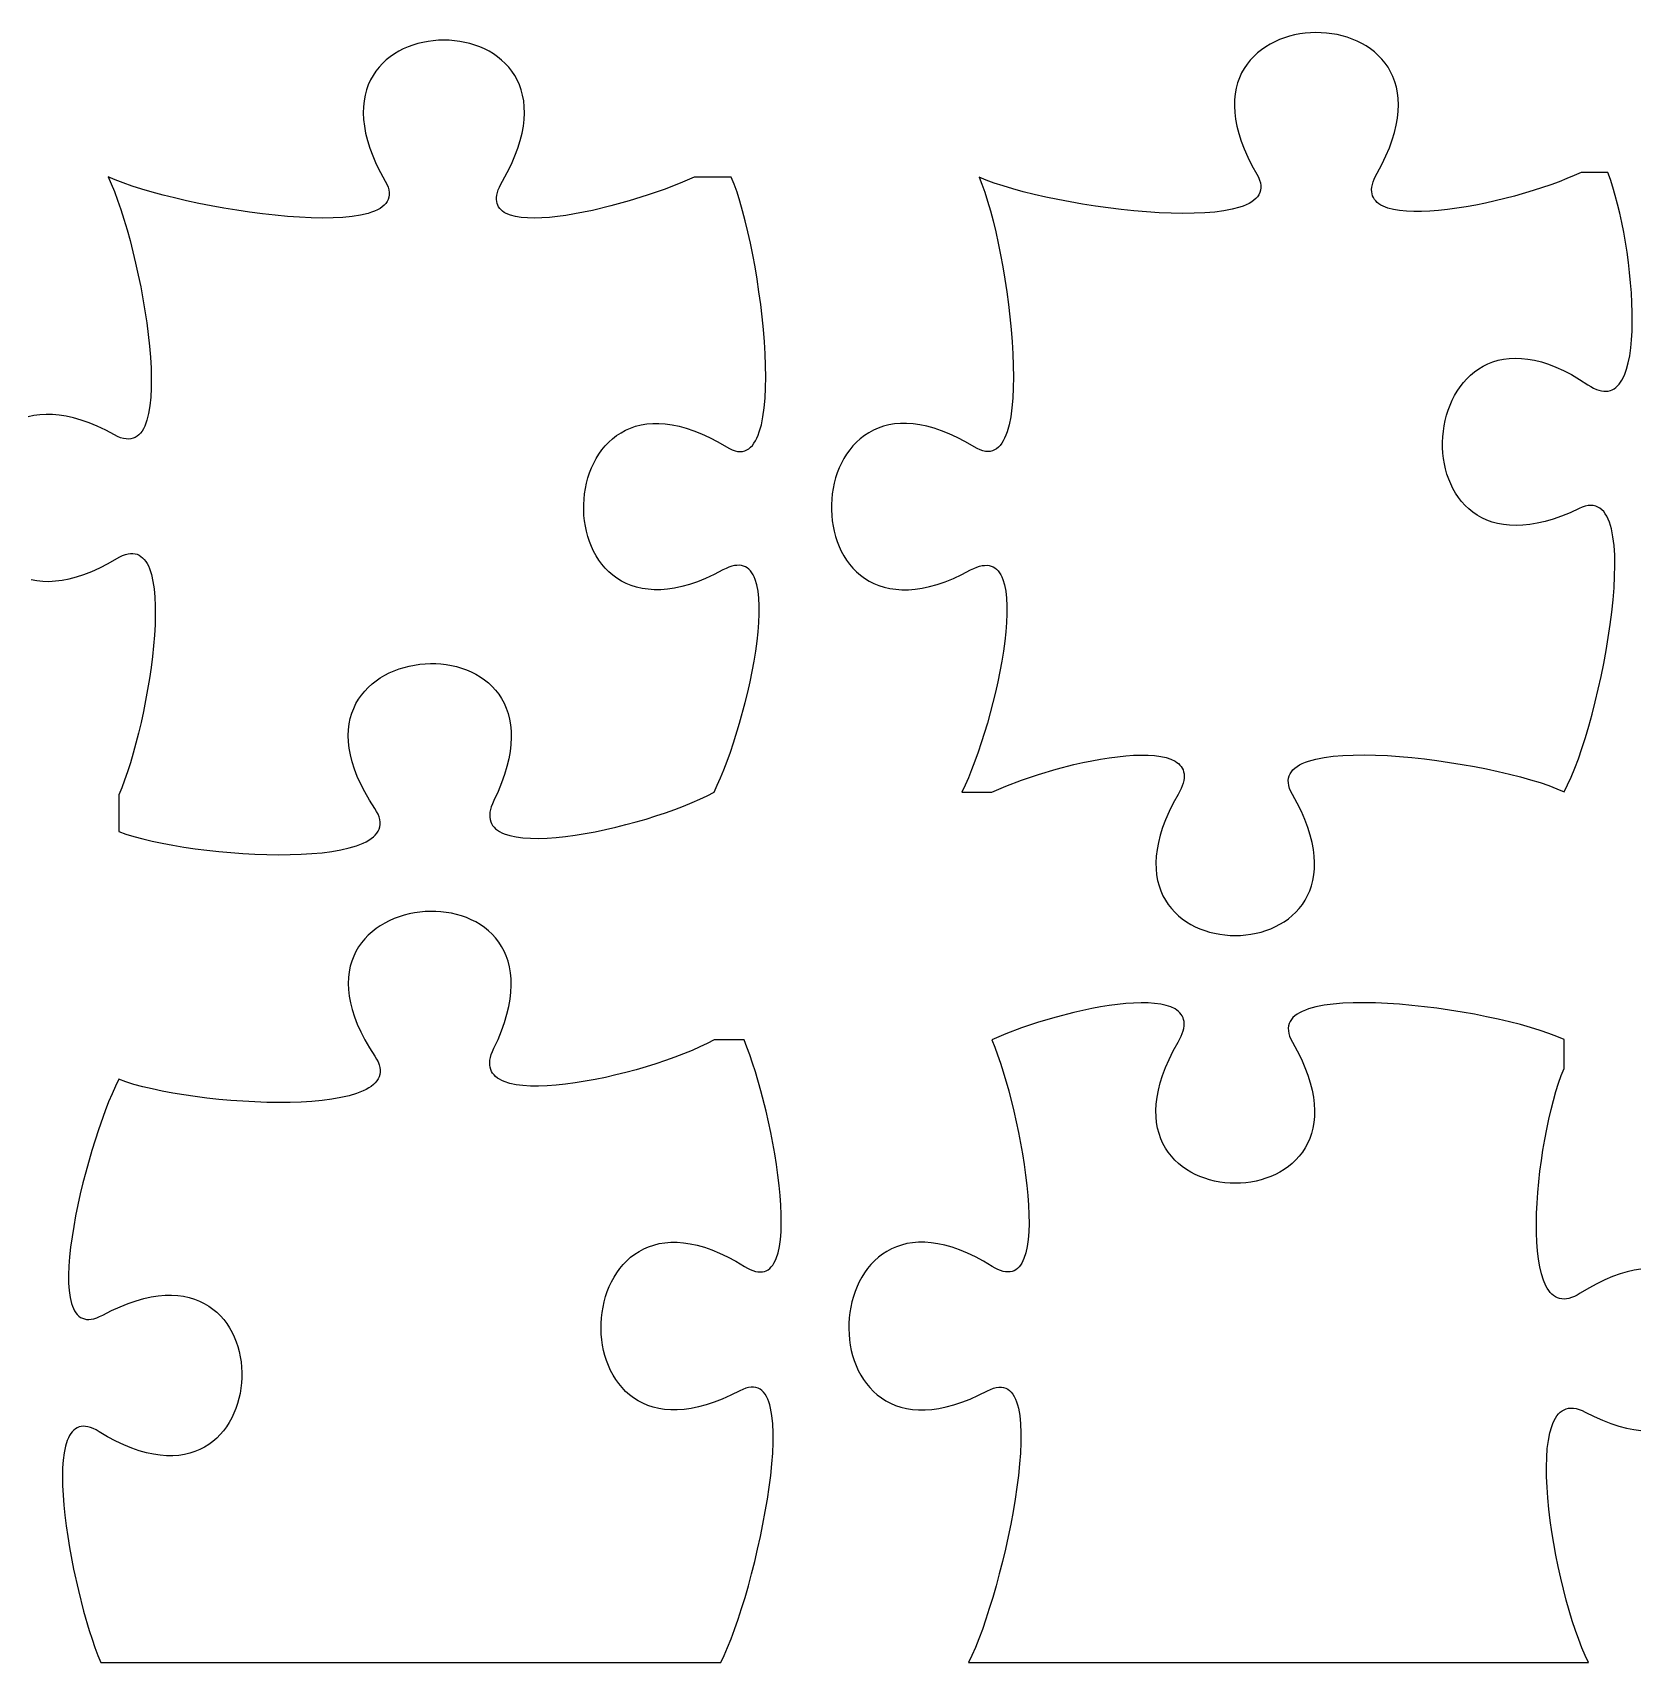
# Model space of a CAD drawing. Header units: millimetres. Extents: x 0.2 to 6.8, y 0.3 to 9.7.
# Drawn here: x 2.89 to 5.483, y 0.301 to 2.929 of the extents above; entities that cross this region are included whole.
import ezdxf

# ---------------------------------------------------------------- set-up
doc = ezdxf.new("R2010")
doc.units = ezdxf.units.MM

msp = doc.modelspace()

# ---------------------------------------------------------------- linework, layer by layer
at = {"flags": 128}
for points in [[(3.028931, 1.641187), (3.040565, 1.637018), (3.053535, 1.633007), (3.067716, 1.629174), (3.082982, 1.625535), (3.099207, 1.622111), (3.116267, 1.618919), (3.134036, 1.615979), (3.152389, 1.613309), (3.1712, 1.610927), (3.190343, 1.608851), (3.209694, 1.607102), (3.229127, 1.605696), (3.248516, 1.604654), (3.267737, 1.603992), (3.286663, 1.60373), (3.30517, 1.603887), (3.323132, 1.604481), (3.340423, 1.60553), (3.356919, 1.607053), (3.372493, 1.609069), (3.387021, 1.611596), (3.400377, 1.614654), (3.412436, 1.618259), (3.423071, 1.622432), (3.427816, 1.624736), (3.432159, 1.62719), (3.436083, 1.629794), (3.439573, 1.632552), (3.442613, 1.635465), (3.445188, 1.638537), (3.447281, 1.641768), (3.448878, 1.645163), (3.449963, 1.648722), (3.450519, 1.652449), (3.450532, 1.656345), (3.449985, 1.660413), (3.448863, 1.664655), (3.44715, 1.669074), (3.44483, 1.673672), (3.441889, 1.678451), (3.433301, 1.691901), (3.425758, 1.704974), (3.419227, 1.71767), (3.413676, 1.729985), (3.409071, 1.741918), (3.405381, 1.753466), (3.402572, 1.764627), (3.400611, 1.775399), (3.399467, 1.785781), (3.399105, 1.795769), (3.399493, 1.805361), (3.400599, 1.814556), (3.40239, 1.823352), (3.404832, 1.831745), (3.407894, 1.839734), (3.411541, 1.847317), (3.415743, 1.854492), (3.420465, 1.861256), (3.425676, 1.867607), (3.431341, 1.873544), (3.437429, 1.879063), (3.443907, 1.884163), (3.450742, 1.888842), (3.457901, 1.893097), (3.465351, 1.896926), (3.47306, 1.900328), (3.480995, 1.903299), (3.489123, 1.905839), (3.497412, 1.907943), (3.505828, 1.909612), (3.514339, 1.910841), (3.522911, 1.91163), (3.531514, 1.911976), (3.540112, 1.911876), (3.548675, 1.911329), (3.557168, 1.910333), (3.565559, 1.908885), (3.573816, 1.906983), (3.581906, 1.904625), (3.589795, 1.901808), (3.597452, 1.898532), (3.604842, 1.894793), (3.611935, 1.890589), (3.618696, 1.885918), (3.625093, 1.880778), (3.631094, 1.875167), (3.636665, 1.869083), (3.641774, 1.862524), (3.646387, 1.855486), (3.650473, 1.847969), (3.653998, 1.83997), (3.65693, 1.831486), (3.659236, 1.822516), (3.660883, 1.813058), (3.661838, 1.803109), (3.662069, 1.792667), (3.661542, 1.781731), (3.660226, 1.770297), (3.658087, 1.758364), (3.655092, 1.745929), (3.651209, 1.73299), (3.646405, 1.719546), (3.640647, 1.705594), (3.633903, 1.691132), (3.631572, 1.686005), (3.629751, 1.681133), (3.628426, 1.676514), (3.627584, 1.672142), (3.627215, 1.668013), (3.627304, 1.664124), (3.627839, 1.66047), (3.628809, 1.657046), (3.630199, 1.653849), (3.631999, 1.650875), (3.634194, 1.648119), (3.636774, 1.645577), (3.639724, 1.643244), (3.643033, 1.641118), (3.646689, 1.639193), (3.650678, 1.637465), (3.659607, 1.634585), (3.66972, 1.632445), (3.680917, 1.63101), (3.693098, 1.630247), (3.706163, 1.630123), (3.720011, 1.630604), (3.734542, 1.631657), (3.749656, 1.633248), (3.765253, 1.635344), (3.781233, 1.637912), (3.797495, 1.640917), (3.81394, 1.644327), (3.830466, 1.648108), (3.846974, 1.652226), (3.863364, 1.656648), (3.879536, 1.661341), (3.895388, 1.666271), (3.910822, 1.671404), (3.925736, 1.676707), (3.940031, 1.682147), (3.953607, 1.68769), (3.966362, 1.693303), (3.978198, 1.698952), (3.989014, 1.704604), (3.994293, 1.715634), (3.999609, 1.727698), (4.004928, 1.740696), (4.010214, 1.754524), (4.015433, 1.769079), (4.020549, 1.78426), (4.030336, 1.816088), (4.039294, 1.849189), (4.043375, 1.86596), (4.047145, 1.882742), (4.050568, 1.899432), (4.05361, 1.915928), (4.056236, 1.932127), (4.05841, 1.947927), (4.060098, 1.963226), (4.061265, 1.97792), (4.061875, 1.991908), (4.061896, 2.005087), (4.06129, 2.017355), (4.060024, 2.028609), (4.058062, 2.038747), (4.055369, 2.047667), (4.053738, 2.051637), (4.051912, 2.055265), (4.049885, 2.058536), (4.047654, 2.061439), (4.045214, 2.063961), (4.042561, 2.066088), (4.03969, 2.067808), (4.036598, 2.069108), (4.033279, 2.069975), (4.02973, 2.070397), (4.025945, 2.07036), (4.021922, 2.069852), (4.017655, 2.068861), (4.013139, 2.067372), (4.008372, 2.065374), (4.003347, 2.062854), (3.98915, 2.055571), (3.975426, 2.049302), (3.962174, 2.044014), (3.949392, 2.039673), (3.93708, 2.036246), (3.925238, 2.033701), (3.913863, 2.032004), (3.902955, 2.031123), (3.892514, 2.031023), (3.882538, 2.031672), (3.873026, 2.033038), (3.863978, 2.035085), (3.855392, 2.037783), (3.847267, 2.041097), (3.839603, 2.044994), (3.832399, 2.049442), (3.825654, 2.054407), (3.819366, 2.059856), (3.813535, 2.065756), (3.80816, 2.072074), (3.803241, 2.078776), (3.798775, 2.08583), (3.794762, 2.093203), (3.791202, 2.100862), (3.788093, 2.108772), (3.785434, 2.116902), (3.783225, 2.125218), (3.781464, 2.133687), (3.780151, 2.142276), (3.779284, 2.150952), (3.778863, 2.159682), (3.778887, 2.168432), (3.779355, 2.17717), (3.780265, 2.185862), (3.781618, 2.194476), (3.783412, 2.202977), (3.785645, 2.211334), (3.788318, 2.219513), (3.791429, 2.22748), (3.794978, 2.235204), (3.798963, 2.24265), (3.803383, 2.249786), (3.808238, 2.256578), (3.813526, 2.262993), (3.819248, 2.268999), (3.8254, 2.274562), (3.831984, 2.279649), (3.838998, 2.284227), (3.84644, 2.288263), (3.854311, 2.291723), (3.862608, 2.294576), (3.871332, 2.296786), (3.880481, 2.298322), (3.890054, 2.299151), (3.90005, 2.299238), (3.910469, 2.298552), (3.92131, 2.297059), (3.932571, 2.294725), (3.944252, 2.291519), (3.956351, 2.287406), (3.968868, 2.282354), (3.981802, 2.276329), (3.995152, 2.269298), (4.008917, 2.261229), (4.013794, 2.258486), (4.018447, 2.256388), (4.022879, 2.254918), (4.027095, 2.254061), (4.031097, 2.253798), (4.03489, 2.254115), (4.038476, 2.254993), (4.041859, 2.256417), (4.045043, 2.258371), (4.048032, 2.260837), (4.050828, 2.263799), (4.053436, 2.26724), (4.055858, 2.271144), (4.058099, 2.275495), (4.060162, 2.280276), (4.062051, 2.28547), (4.065319, 2.297031), (4.067931, 2.310047), (4.069916, 2.324386), (4.071303, 2.339914), (4.072119, 2.3565), (4.072393, 2.374011), (4.072153, 2.392315), (4.071427, 2.411279), (4.070244, 2.430772), (4.068632, 2.45066), (4.06662, 2.470811), (4.064235, 2.491093), (4.061506, 2.511374), (4.058461, 2.531521), (4.055129, 2.551401), (4.051538, 2.570883), (4.047716, 2.589834), (4.043691, 2.608122), (4.039492, 2.625614), (4.035147, 2.642179), (4.030685, 2.657682), (4.026133, 2.671993), (4.02152, 2.684979), (4.016875, 2.696507), (3.957194, 2.696507), (3.934358, 2.686545), (3.9088, 2.676627), (3.881202, 2.667015), (3.852249, 2.657974), (3.822623, 2.649767), (3.793008, 2.642656), (3.778419, 2.639594), (3.764088, 2.636905), (3.750102, 2.634622), (3.736545, 2.632778), (3.723504, 2.631405), (3.711063, 2.630537), (3.699309, 2.630207), (3.688325, 2.630446), (3.678199, 2.63129), (3.669015, 2.632769), (3.660859, 2.634918), (3.653816, 2.637769), (3.650738, 2.639467), (3.647971, 2.641354), (3.645525, 2.643433), (3.64341, 2.645708), (3.641638, 2.648183), (3.640219, 2.650862), (3.639163, 2.65375), (3.638482, 2.65685), (3.638186, 2.660167), (3.638286, 2.663705), (3.638792, 2.667468), (3.639715, 2.67146), (3.641066, 2.675684), (3.642855, 2.680146), (3.645093, 2.68485), (3.647792, 2.689798), (3.655483, 2.703782), (3.662161, 2.717321), (3.667858, 2.730418), (3.672607, 2.74307), (3.67644, 2.755279), (3.679391, 2.767044), (3.681491, 2.778366), (3.682774, 2.789244), (3.683273, 2.799678), (3.683019, 2.809669), (3.682046, 2.819216), (3.680387, 2.828319), (3.678073, 2.836978), (3.675139, 2.845194), (3.671615, 2.852966), (3.667536, 2.860294), (3.662934, 2.867178), (3.657841, 2.873619), (3.65229, 2.879616), (3.646314, 2.885168), (3.639946, 2.890277), (3.633218, 2.894943), (3.626163, 2.899164), (3.618813, 2.902941), (3.611202, 2.906275), (3.603362, 2.909164), (3.595325, 2.91161), (3.587125, 2.913612), (3.578794, 2.915169), (3.570365, 2.916283), (3.56187, 2.916953), (3.553342, 2.917179), (3.544814, 2.91696), (3.536318, 2.916298), (3.527888, 2.915192), (3.519556, 2.913641), (3.511354, 2.911647), (3.503315, 2.909208), (3.495472, 2.906326), (3.487858, 2.902999), (3.480505, 2.899228), (3.473447, 2.895013), (3.466715, 2.890353), (3.460342, 2.88525), (3.454361, 2.879702), (3.448805, 2.873711), (3.443707, 2.867274), (3.439098, 2.860394), (3.435013, 2.85307), (3.431483, 2.845301), (3.428541, 2.837088), (3.42622, 2.82843), (3.424552, 2.819329), (3.423571, 2.809783), (3.423309, 2.799792), (3.423798, 2.789358), (3.425072, 2.778479), (3.427163, 2.767155), (3.430103, 2.755387), (3.433926, 2.743175), (3.438664, 2.730518), (3.444349, 2.717417), (3.451015, 2.703872), (3.458694, 2.689882), (3.461289, 2.684931), (3.463229, 2.680225), (3.464531, 2.675762), (3.465212, 2.671536), (3.465289, 2.667544), (3.464779, 2.663781), (3.463699, 2.660244), (3.462066, 2.656928), (3.459897, 2.653828), (3.457209, 2.650942), (3.454019, 2.648265), (3.450343, 2.645792), (3.4462, 2.643519), (3.441605, 2.641444), (3.436576, 2.63956), (3.43113, 2.637865), (3.419054, 2.635022), (3.405512, 2.632882), (3.390641, 2.631413), (3.374577, 2.630581), (3.357454, 2.630353), (3.339409, 2.630696), (3.320577, 2.631577), (3.301095, 2.632963), (3.281099, 2.634822), (3.260723, 2.63712), (3.240104, 2.639823), (3.219377, 2.6429), (3.198678, 2.646317), (3.178144, 2.650041), (3.157909, 2.654039), (3.13811, 2.658278), (3.118883, 2.662726), (3.100363, 2.667348), (3.082685, 2.672112), (3.065986, 2.676986), (3.050402, 2.681935), (3.036068, 2.686928), (3.02312, 2.69193), (3.011694, 2.69691), (3.016856, 2.685658), (3.022043, 2.673052), (3.027223, 2.659218), (3.032362, 2.644278), (3.037425, 2.628357), (3.04238, 2.611578), (3.047192, 2.594066), (3.051828, 2.575945), (3.056253, 2.557338), (3.060434, 2.53837), (3.064337, 2.519165), (3.067928, 2.499847), (3.071174, 2.480539), (3.074041, 2.461366), (3.076494, 2.442452), (3.0785, 2.42392), (3.080025, 2.405895), (3.081036, 2.388501), (3.081499, 2.371862), (3.081379, 2.356101), (3.080643, 2.341344), (3.079258, 2.327713), (3.077188, 2.315333), (3.074401, 2.304328), (3.072728, 2.299379), (3.070863, 2.294821), (3.068802, 2.290669), (3.06654, 2.286937), (3.064074, 2.283643), (3.061398, 2.280801), (3.05851, 2.278426), (3.055404, 2.276535), (3.052076, 2.275142), (3.048523, 2.274264), (3.044739, 2.273915), (3.040721, 2.274111), (3.036465, 2.274869), (3.031966, 2.276202), (3.02722, 2.278127), (3.022222, 2.28066), (3.008105, 2.288095), (2.994449, 2.29451), (2.981255, 2.299938), (2.968521, 2.304413), (2.956247, 2.307967), (2.944433, 2.310633), (2.933078, 2.312445), (2.92218, 2.313436), (2.911741, 2.313639), (2.901759, 2.313087), (2.892233, 2.311813), (2.883163, 2.309851)], [(4.437052, 1.704604), (4.448055, 1.709556), (4.459773, 1.714472), (4.485028, 1.724076), (4.512162, 1.733184), (4.540519, 1.741564), (4.569442, 1.748984), (4.58391, 1.752261), (4.598274, 1.755211), (4.612452, 1.757805), (4.626361, 1.760014), (4.639919, 1.761808), (4.653045, 1.76316), (4.665656, 1.764038), (4.677671, 1.764416), (4.689007, 1.764263), (4.699582, 1.76355), (4.709314, 1.76225), (4.718122, 1.760331), (4.725922, 1.757766), (4.732634, 1.754526), (4.735556, 1.752643), (4.738175, 1.750581), (4.740481, 1.748335), (4.742463, 1.745902), (4.744112, 1.743279), (4.745417, 1.740461), (4.746367, 1.737445), (4.746953, 1.734228), (4.747164, 1.730805), (4.74699, 1.727174), (4.746421, 1.723331), (4.745447, 1.719271), (4.744056, 1.714991), (4.74224, 1.710489), (4.737288, 1.700798), (4.72961, 1.686806), (4.722939, 1.673258), (4.717242, 1.660156), (4.712486, 1.647497), (4.708639, 1.635284), (4.705669, 1.623515), (4.703544, 1.612191), (4.702229, 1.601312), (4.701695, 1.590877), (4.701906, 1.580887), (4.702832, 1.571341), (4.70444, 1.56224), (4.706697, 1.553584), (4.709571, 1.545372), (4.713029, 1.537604), (4.717039, 1.530281), (4.721568, 1.523402), (4.726585, 1.516968), (4.732055, 1.510978), (4.737948, 1.505433), (4.74423, 1.500331), (4.750868, 1.495674), (4.757832, 1.491461), (4.765087, 1.487693), (4.772602, 1.484369), (4.780344, 1.481489), (4.78828, 1.479053), (4.796378, 1.477061), (4.804606, 1.475513), (4.812932, 1.47441), (4.821321, 1.47375), (4.829743, 1.473535), (4.838165, 1.473763), (4.846553, 1.474436), (4.854877, 1.475552), (4.863102, 1.477112), (4.871198, 1.479117), (4.87913, 1.481565), (4.886867, 1.484457), (4.894377, 1.487793), (4.901626, 1.491573), (4.908583, 1.495796), (4.915215, 1.500463), (4.921489, 1.505574), (4.927373, 1.511129), (4.932834, 1.517127), (4.93784, 1.523569), (4.942359, 1.530455), (4.946357, 1.537784), (4.949803, 1.545557), (4.952664, 1.553773), (4.954908, 1.562433), (4.956501, 1.571536), (4.957413, 1.581083), (4.957609, 1.591074), (4.957058, 1.601507), (4.955727, 1.612384), (4.953583, 1.623705), (4.950595, 1.635469), (4.946729, 1.647676), (4.941954, 1.660326), (4.936236, 1.67342), (4.929544, 1.686957), (4.921844, 1.700937), (4.919237, 1.705894), (4.917272, 1.71062), (4.915934, 1.71512), (4.915204, 1.719398), (4.915067, 1.723457), (4.915506, 1.7273), (4.916505, 1.730932), (4.918046, 1.734356), (4.920114, 1.737575), (4.922692, 1.740594), (4.925763, 1.743415), (4.929311, 1.746042), (4.933319, 1.748479), (4.93777, 1.75073), (4.942648, 1.752798), (4.947937, 1.754687), (4.95968, 1.757942), (4.972866, 1.760523), (4.987362, 1.762459), (5.003036, 1.763779), (5.019755, 1.764512), (5.037388, 1.764688), (5.0558, 1.764334), (5.074861, 1.763479), (5.094437, 1.762153), (5.114396, 1.760384), (5.134606, 1.758202), (5.154933, 1.755635), (5.175245, 1.752711), (5.195411, 1.749461), (5.215296, 1.745912), (5.23477, 1.742094), (5.253698, 1.738035), (5.27195, 1.733764), (5.289391, 1.729311), (5.305891, 1.724704), (5.321316, 1.719971), (5.335533, 1.715143), (5.348411, 1.710247), (5.359816, 1.705312), (5.365545, 1.716392), (5.371326, 1.729049), (5.377121, 1.743147), (5.382895, 1.758549), (5.388609, 1.775116), (5.394226, 1.792713), (5.399708, 1.811201), (5.405019, 1.830444), (5.410122, 1.850304), (5.414978, 1.870645), (5.419551, 1.891328), (5.423803, 1.912217), (5.427697, 1.933174), (5.431196, 1.954063), (5.434263, 1.974746), (5.436859, 1.995085), (5.438949, 2.014944), (5.440494, 2.034185), (5.441457, 2.052672), (5.441802, 2.070266), (5.44149, 2.086831), (5.440485, 2.10223), (5.438748, 2.116325), (5.436244, 2.128978), (5.434692, 2.134722), (5.432934, 2.140054), (5.430965, 2.144957), (5.428781, 2.149414), (5.426377, 2.153408), (5.423749, 2.156922), (5.420891, 2.159938), (5.417799, 2.16244), (5.414468, 2.164409), (5.410894, 2.16583), (5.407072, 2.166685), (5.402998, 2.166957), (5.398666, 2.166628), (5.394072, 2.165682), (5.389212, 2.164101), (5.38408, 2.161868), (5.369587, 2.155197), (5.355609, 2.149521), (5.342144, 2.144808), (5.32919, 2.141023), (5.316745, 2.138134), (5.304806, 2.136108), (5.293371, 2.134912), (5.282437, 2.134513), (5.272003, 2.134876), (5.262065, 2.135971), (5.252622, 2.137762), (5.243671, 2.140218), (5.235209, 2.143304), (5.227235, 2.146988), (5.219746, 2.151237), (5.21274, 2.156018), (5.206215, 2.161297), (5.200167, 2.167042), (5.194595, 2.173219), (5.189497, 2.179795), (5.184869, 2.186737), (5.18071, 2.194012), (5.177018, 2.201587), (5.173789, 2.209428), (5.171022, 2.217504), (5.168715, 2.225779), (5.166864, 2.234222), (5.165468, 2.242799), (5.164525, 2.251478), (5.164031, 2.260224), (5.163985, 2.269005), (5.164384, 2.277788), (5.165226, 2.28654), (5.166508, 2.295227), (5.168229, 2.303816), (5.170386, 2.312275), (5.172976, 2.32057), (5.175997, 2.328668), (5.179447, 2.336536), (5.183324, 2.344141), (5.187625, 2.35145), (5.192348, 2.358429), (5.19749, 2.365046), (5.203049, 2.371267), (5.209023, 2.377059), (5.215409, 2.382389), (5.222206, 2.387225), (5.22941, 2.391532), (5.23702, 2.395278), (5.245032, 2.39843), (5.253446, 2.400954), (5.262258, 2.402818), (5.271465, 2.403988), (5.281067, 2.404431), (5.29106, 2.404115), (5.301442, 2.403005), (5.31221, 2.401069), (5.323363, 2.398274), (5.334898, 2.394586), (5.346812, 2.389973), (5.359104, 2.384402), (5.37177, 2.377838), (5.384809, 2.37025), (5.398219, 2.361604), (5.402979, 2.358589), (5.407551, 2.356097), (5.411937, 2.354116), (5.41614, 2.352633), (5.420163, 2.351636), (5.424008, 2.351112), (5.427678, 2.351049), (5.431175, 2.351434), (5.434502, 2.352255), (5.437661, 2.353499), (5.440655, 2.355154), (5.443487, 2.357208), (5.446159, 2.359648), (5.448673, 2.362461), (5.451033, 2.365636), (5.453241, 2.369159), (5.45721, 2.377201), (5.4606, 2.386488), (5.463434, 2.39692), (5.46573, 2.408398), (5.46751, 2.420822), (5.468794, 2.434091), (5.469603, 2.448108), (5.469957, 2.462771), (5.469876, 2.477981), (5.469382, 2.493638), (5.468494, 2.509643), (5.467233, 2.525896), (5.46562, 2.542297), (5.463676, 2.558747), (5.46142, 2.575145), (5.458873, 2.591393), (5.456056, 2.60739), (5.45299, 2.623037), (5.449694, 2.638234), (5.44619, 2.652881), (5.442497, 2.666879), (5.438637, 2.680128), (5.43463, 2.692528), (5.430497, 2.703979), (5.387441, 2.703979), (5.376391, 2.698943), (5.364467, 2.693922), (5.351761, 2.688948), (5.338366, 2.684052), (5.309876, 2.674612), (5.279737, 2.665849), (5.248688, 2.658008), (5.233053, 2.65451), (5.217467, 2.651334), (5.202023, 2.648512), (5.186814, 2.646073), (5.171931, 2.644049), (5.157467, 2.64247), (5.143515, 2.641367), (5.130166, 2.640771), (5.117513, 2.640712), (5.105649, 2.64122), (5.094665, 2.642328), (5.084655, 2.644064), (5.07571, 2.64646), (5.067923, 2.649547), (5.064493, 2.651359), (5.061387, 2.653356), (5.058617, 2.65554), (5.056193, 2.657916), (5.054129, 2.660487), (5.052434, 2.663258), (5.051122, 2.666233), (5.050203, 2.669414), (5.049689, 2.672807), (5.049592, 2.676414), (5.049922, 2.68024), (5.050692, 2.684289), (5.051913, 2.688564), (5.053597, 2.693069), (5.055755, 2.697808), (5.058399, 2.702785), (5.065973, 2.716829), (5.072529, 2.730422), (5.078102, 2.743564), (5.082722, 2.756254), (5.086425, 2.768493), (5.089242, 2.780281), (5.091206, 2.791618), (5.092351, 2.802505), (5.092709, 2.812943), (5.092314, 2.82293), (5.091197, 2.832468), (5.089393, 2.841556), (5.086934, 2.850195), (5.083852, 2.858386), (5.080182, 2.866128), (5.075955, 2.873421), (5.071205, 2.880267), (5.065964, 2.886665), (5.060266, 2.892615), (5.054143, 2.898118), (5.047629, 2.903174), (5.040756, 2.907783), (5.033557, 2.911946), (5.026066, 2.915662), (5.018314, 2.918932), (5.010335, 2.921757), (5.002163, 2.924136), (4.993829, 2.92607), (4.985367, 2.927559), (4.976809, 2.928603), (4.968189, 2.929202), (4.95954, 2.929357), (4.950894, 2.929069), (4.942284, 2.928336), (4.933744, 2.92716), (4.925306, 2.925541), (4.917003, 2.923479), (4.908868, 2.920974), (4.900934, 2.918027), (4.893234, 2.914638), (4.8858, 2.910806), (4.878667, 2.906533), (4.871866, 2.901818), (4.86543, 2.896662), (4.859393, 2.891066), (4.853788, 2.885028), (4.848647, 2.87855), (4.844003, 2.871632), (4.839889, 2.864274), (4.836339, 2.856477), (4.833384, 2.848239), (4.831058, 2.839563), (4.829394, 2.830448), (4.828425, 2.820894), (4.828184, 2.810902), (4.828703, 2.800471), (4.830016, 2.789603), (4.832156, 2.778297), (4.835154, 2.766554), (4.839045, 2.754373), (4.843862, 2.741756), (4.849636, 2.728702), (4.856402, 2.715211), (4.864191, 2.701285), (4.866825, 2.696349), (4.868801, 2.691642), (4.870137, 2.687161), (4.870848, 2.682901), (4.870953, 2.67886), (4.870468, 2.675033), (4.86941, 2.671417), (4.867797, 2.668008), (4.865645, 2.664803), (4.862971, 2.661798), (4.859793, 2.65899), (4.856127, 2.656374), (4.851991, 2.653948), (4.847402, 2.651707), (4.842376, 2.649649), (4.836931, 2.647769), (4.82485, 2.644529), (4.811297, 2.641959), (4.796407, 2.640031), (4.780317, 2.638716), (4.763163, 2.637984), (4.745081, 2.637806), (4.726208, 2.638155), (4.706681, 2.639), (4.686634, 2.640313), (4.666205, 2.642065), (4.645531, 2.644227), (4.624746, 2.646771), (4.603988, 2.649667), (4.583393, 2.652886), (4.563098, 2.6564), (4.543238, 2.660179), (4.52395, 2.664195), (4.50537, 2.668419), (4.487635, 2.672822), (4.470881, 2.677374), (4.455244, 2.682048), (4.44086, 2.686814), (4.427867, 2.691643), (4.416399, 2.696507), (4.421045, 2.684979), (4.425658, 2.671993), (4.430209, 2.657682), (4.434672, 2.642179), (4.439016, 2.625614), (4.443215, 2.608122), (4.44724, 2.589834), (4.451062, 2.570883), (4.454653, 2.551401), (4.457986, 2.531521), (4.46103, 2.511374), (4.463759, 2.491093), (4.466144, 2.470811), (4.468157, 2.45066), (4.469769, 2.430772), (4.470951, 2.411279), (4.471677, 2.392315), (4.471917, 2.374011), (4.471643, 2.3565), (4.470827, 2.339914), (4.469441, 2.324386), (4.467455, 2.310047), (4.464843, 2.297031), (4.461575, 2.28547), (4.459687, 2.280276), (4.457624, 2.275495), (4.455383, 2.271144), (4.45296, 2.26724), (4.450352, 2.263799), (4.447556, 2.260837), (4.444568, 2.258371), (4.441384, 2.256417), (4.438, 2.254993), (4.434414, 2.254115), (4.430622, 2.253798), (4.426619, 2.254061), (4.422404, 2.254918), (4.417971, 2.256388), (4.413318, 2.258486), (4.408441, 2.261229), (4.394676, 2.269298), (4.381326, 2.276329), (4.368392, 2.282354), (4.355875, 2.287406), (4.343776, 2.291519), (4.332095, 2.294725), (4.320834, 2.297059), (4.309994, 2.298552), (4.299575, 2.299238), (4.289578, 2.299151), (4.280005, 2.298322), (4.270856, 2.296786), (4.262132, 2.294576), (4.253835, 2.291723), (4.245964, 2.288263), (4.238522, 2.284227), (4.231508, 2.279649), (4.224925, 2.274562), (4.218772, 2.268999), (4.213051, 2.262993), (4.207762, 2.256578), (4.202908, 2.249786), (4.198487, 2.24265), (4.194502, 2.235204), (4.190954, 2.22748), (4.187843, 2.219513), (4.18517, 2.211334), (4.182936, 2.202977), (4.181142, 2.194476), (4.17979, 2.185862), (4.178879, 2.17717), (4.178412, 2.168432), (4.178388, 2.159682), (4.178809, 2.150952), (4.179675, 2.142276), (4.180988, 2.133687), (4.182749, 2.125218), (4.184959, 2.116902), (4.187617, 2.108772), (4.190726, 2.100862), (4.194287, 2.093203), (4.198299, 2.08583), (4.202765, 2.078776), (4.207685, 2.072074), (4.21306, 2.065756), (4.21889, 2.059856), (4.225178, 2.054407), (4.231923, 2.049442), (4.239128, 2.044994), (4.246791, 2.041097), (4.254916, 2.037783), (4.263502, 2.035085), (4.27255, 2.033038), (4.282062, 2.031672), (4.292038, 2.031023), (4.30248, 2.031123), (4.313387, 2.032004), (4.324762, 2.033701), (4.336605, 2.036246), (4.348916, 2.039673), (4.361698, 2.044014), (4.37495, 2.049302), (4.388675, 2.055571), (4.402872, 2.062854), (4.407896, 2.065374), (4.412664, 2.067372), (4.417179, 2.068861), (4.421446, 2.069852), (4.42547, 2.07036), (4.429254, 2.070397), (4.432803, 2.069975), (4.436122, 2.069108), (4.439215, 2.067808), (4.442085, 2.066088), (4.444738, 2.063961), (4.447178, 2.061439), (4.449409, 2.058536), (4.451436, 2.055265), (4.453263, 2.051637), (4.454894, 2.047667), (4.457586, 2.038747), (4.459548, 2.028609), (4.460814, 2.017355), (4.46142, 2.005087), (4.4614, 1.991908), (4.460789, 1.97792), (4.459622, 1.963226), (4.457934, 1.947927), (4.45576, 1.932127), (4.453135, 1.915928), (4.450093, 1.899432), (4.44667, 1.882742), (4.4429, 1.86596), (4.438818, 1.849189), (4.42986, 1.816088), (4.420073, 1.78426), (4.414957, 1.769079), (4.409738, 1.754524), (4.404452, 1.740696), (4.399133, 1.727698), (4.393817, 1.715634), (4.388538, 1.704604), (4.437052, 1.704604)], [(2.887701, 2.047356), (2.896834, 2.045709), (2.906398, 2.044766), (2.916393, 2.044559), (2.926819, 2.045123), (2.937675, 2.04649), (2.948961, 2.048694), (2.960676, 2.051767), (2.97282, 2.055744), (2.985391, 2.060656), (2.99839, 2.066537), (3.011815, 2.073421), (3.025667, 2.08134), (3.030573, 2.08407), (3.035248, 2.086234), (3.039696, 2.087846), (3.04392, 2.088922), (3.047925, 2.089473), (3.051714, 2.089516), (3.05529, 2.089063), (3.058658, 2.088129), (3.06182, 2.086727), (3.064782, 2.084872), (3.067546, 2.082578), (3.070116, 2.079859), (3.072496, 2.076728), (3.07469, 2.0732), (3.076702, 2.069289), (3.078534, 2.065009), (3.081677, 2.055398), (3.084149, 2.044478), (3.08598, 2.032362), (3.087199, 2.019162), (3.087836, 2.00499), (3.087921, 1.989958), (3.087484, 1.97418), (3.086554, 1.957765), (3.085161, 1.940828), (3.083335, 1.92348), (3.081105, 1.905833), (3.078502, 1.888), (3.075555, 1.870092), (3.072293, 1.852223), (3.068747, 1.834503), (3.064946, 1.817045), (3.06092, 1.799962), (3.056698, 1.783365), (3.052311, 1.767367), (3.047788, 1.75208), (3.043159, 1.737616), (3.038453, 1.724087), (3.0337, 1.711606), (3.028931, 1.700285), (3.028931, 1.641187)], [(3, 0.301427), (4, 0.301427), (4.005418, 0.312635), (4.010953, 0.325317), (4.016565, 0.33934), (4.022212, 0.354574), (4.027855, 0.370886), (4.033453, 0.388146), (4.038964, 0.406222), (4.04435, 0.424983), (4.049569, 0.444298), (4.054581, 0.464035), (4.059344, 0.484063), (4.06382, 0.504251), (4.067967, 0.524467), (4.071744, 0.54458), (4.075112, 0.564459), (4.07803, 0.583972), (4.080456, 0.602988), (4.082351, 0.621376), (4.083675, 0.639004), (4.084385, 0.655741), (4.084443, 0.671456), (4.083808, 0.686017), (4.082439, 0.699293), (4.080295, 0.711153), (4.07892, 0.716511), (4.077336, 0.721466), (4.075539, 0.726001), (4.073522, 0.730099), (4.071281, 0.733745), (4.068812, 0.736922), (4.066108, 0.739614), (4.063165, 0.741804), (4.059978, 0.743476), (4.056541, 0.744613), (4.05285, 0.745199), (4.0489, 0.745217), (4.044685, 0.744652), (4.040201, 0.743486), (4.035442, 0.741704), (4.030403, 0.739288), (4.01614, 0.732139), (4.002359, 0.726002), (3.989059, 0.720845), (3.976239, 0.716635), (3.963897, 0.713337), (3.952032, 0.71092), (3.940644, 0.709349), (3.92973, 0.708592), (3.919289, 0.708615), (3.909321, 0.709385), (3.899824, 0.710869), (3.890797, 0.713034), (3.882238, 0.715846), (3.874146, 0.719273), (3.866521, 0.723281), (3.85936, 0.727836), (3.852663, 0.732907), (3.846428, 0.738458), (3.840654, 0.744458), (3.83534, 0.750874), (3.830485, 0.757671), (3.826087, 0.764816), (3.822145, 0.772277), (3.818658, 0.780021), (3.815624, 0.788013), (3.813043, 0.796221), (3.810914, 0.804612), (3.809234, 0.813152), (3.808002, 0.821809), (3.807218, 0.830549), (3.806881, 0.839338), (3.806988, 0.848144), (3.807539, 0.856933), (3.808532, 0.865673), (3.809967, 0.874329), (3.811841, 0.88287), (3.814154, 0.891261), (3.816905, 0.899469), (3.820092, 0.907462), (3.823714, 0.915205), (3.82777, 0.922667), (3.832258, 0.929812), (3.837178, 0.93661), (3.842528, 0.943025), (3.848306, 0.949025), (3.854512, 0.954577), (3.861144, 0.959648), (3.868202, 0.964204), (3.875683, 0.968212), (3.883587, 0.971639), (3.891912, 0.974452), (3.900657, 0.976617), (3.909821, 0.978102), (3.919403, 0.978872), (3.929401, 0.978896), (3.939814, 0.978139), (3.950641, 0.976569), (3.961881, 0.974152), (3.973533, 0.970855), (3.985594, 0.966645), (3.998064, 0.961489), (4.010942, 0.955353), (4.024227, 0.948205), (4.037917, 0.94001), (4.042759, 0.937171), (4.047365, 0.93488), (4.051739, 0.933122), (4.055887, 0.931886), (4.05981, 0.931157), (4.063513, 0.930922), (4.067001, 0.931167), (4.070277, 0.93188), (4.073345, 0.933047), (4.076209, 0.934654), (4.078874, 0.936688), (4.081342, 0.939137), (4.083618, 0.941985), (4.085705, 0.945221), (4.087609, 0.948831), (4.089332, 0.9528), (4.092254, 0.961768), (4.094503, 0.972016), (4.096109, 0.983438), (4.097105, 0.995927), (4.097522, 1.009376), (4.097393, 1.023678), (4.096747, 1.038727), (4.095618, 1.054415), (4.094036, 1.070635), (4.092034, 1.08728), (4.089643, 1.104244), (4.086894, 1.121419), (4.08045, 1.155975), (4.072956, 1.190094), (4.064663, 1.22292), (4.055826, 1.253596), (4.051282, 1.267861), (4.046697, 1.281268), (4.042101, 1.29371), (4.037528, 1.30508), (3.989014, 1.30508), (3.978198, 1.299428), (3.966362, 1.293779), (3.953607, 1.288166), (3.940031, 1.282623), (3.925736, 1.277183), (3.910822, 1.271879), (3.895388, 1.266746), (3.879536, 1.261816), (3.863364, 1.257124), (3.846974, 1.252702), (3.830466, 1.248583), (3.81394, 1.244803), (3.797495, 1.241393), (3.781233, 1.238387), (3.765253, 1.23582), (3.749656, 1.233724), (3.734542, 1.232132), (3.720011, 1.231079), (3.706163, 1.230598), (3.693098, 1.230722), (3.680917, 1.231485), (3.66972, 1.23292), (3.659607, 1.235061), (3.650678, 1.237941), (3.646689, 1.239669), (3.643033, 1.241594), (3.639724, 1.24372), (3.636774, 1.246052), (3.634194, 1.248594), (3.631999, 1.25135), (3.630199, 1.254325), (3.628809, 1.257522), (3.627839, 1.260945), (3.627304, 1.2646), (3.627215, 1.268489), (3.627584, 1.272618), (3.628426, 1.27699), (3.629751, 1.281609), (3.631572, 1.28648), (3.633903, 1.291607), (3.640647, 1.30607), (3.646405, 1.320022), (3.651209, 1.333466), (3.655092, 1.346404), (3.658087, 1.358839), (3.660226, 1.370772), (3.661542, 1.382206), (3.662069, 1.393143), (3.661838, 1.403585), (3.660883, 1.413534), (3.659236, 1.422992), (3.65693, 1.431962), (3.653998, 1.440445), (3.650473, 1.448444), (3.646387, 1.455962), (3.641774, 1.462999), (3.636665, 1.469559), (3.631094, 1.475643), (3.625093, 1.481254), (3.618696, 1.486394), (3.611935, 1.491064), (3.604842, 1.495268), (3.597452, 1.499007), (3.589795, 1.502284), (3.581906, 1.5051), (3.573816, 1.507458), (3.565559, 1.50936), (3.557168, 1.510808), (3.548675, 1.511805), (3.540112, 1.512352), (3.531514, 1.512451), (3.522911, 1.512106), (3.514339, 1.511317), (3.505828, 1.510087), (3.497412, 1.508419), (3.489123, 1.506314), (3.480995, 1.503775), (3.47306, 1.500804), (3.465351, 1.497402), (3.457901, 1.493573), (3.450742, 1.489317), (3.443907, 1.484639), (3.437429, 1.479539), (3.431341, 1.474019), (3.425676, 1.468083), (3.420465, 1.461732), (3.415743, 1.454968), (3.411541, 1.447793), (3.407894, 1.44021), (3.404832, 1.432221), (3.40239, 1.423827), (3.400599, 1.415032), (3.399493, 1.405837), (3.399105, 1.396244), (3.399467, 1.386256), (3.400611, 1.375875), (3.402572, 1.365103), (3.405381, 1.353941), (3.409071, 1.342393), (3.413676, 1.33046), (3.419227, 1.318145), (3.425758, 1.30545), (3.433301, 1.292376), (3.441889, 1.278927), (3.44483, 1.274148), (3.44715, 1.26955), (3.448863, 1.265131), (3.449985, 1.260889), (3.450532, 1.25682), (3.450519, 1.252924), (3.449963, 1.249198), (3.448878, 1.245638), (3.447281, 1.242244), (3.445188, 1.239012), (3.442613, 1.235941), (3.439573, 1.233027), (3.436083, 1.23027), (3.432159, 1.227665), (3.427816, 1.225212), (3.423071, 1.222907), (3.412436, 1.218735), (3.400377, 1.215129), (3.387021, 1.212072), (3.372493, 1.209545), (3.356919, 1.207529), (3.340423, 1.206005), (3.323132, 1.204956), (3.30517, 1.204363), (3.286663, 1.204206), (3.267737, 1.204468), (3.248516, 1.205129), (3.229127, 1.206172), (3.209694, 1.207577), (3.190343, 1.209327), (3.1712, 1.211402), (3.152389, 1.213784), (3.134036, 1.216455), (3.116267, 1.219395), (3.099207, 1.222587), (3.082982, 1.226011), (3.067716, 1.229649), (3.053535, 1.233483), (3.040565, 1.237494), (3.028931, 1.241663), (3.023591, 1.230585), (3.018155, 1.218351), (3.012659, 1.205071), (3.007144, 1.190856), (2.996211, 1.160063), (2.985668, 1.126855), (2.975827, 1.092115), (2.971267, 1.074446), (2.967, 1.056726), (2.963064, 1.039064), (2.959499, 1.021571), (2.956343, 1.004358), (2.953635, 0.987535), (2.951416, 0.971211), (2.949722, 0.955499), (2.948595, 0.940507), (2.948072, 0.926347), (2.948192, 0.913129), (2.948995, 0.900963), (2.95052, 0.88996), (2.952806, 0.880229), (2.954246, 0.875876), (2.955891, 0.871883), (2.957745, 0.868263), (2.959814, 0.86503), (2.962103, 0.862198), (2.964616, 0.859782), (2.967358, 0.857793), (2.970334, 0.856248), (2.973549, 0.855159), (2.977007, 0.854539), (2.980715, 0.854404), (2.984676, 0.854766), (2.988895, 0.85564), (2.993378, 0.857039), (2.998129, 0.858977), (3.003153, 0.861469), (3.017369, 0.868721), (3.03111, 0.874976), (3.044377, 0.880265), (3.057171, 0.884622), (3.069494, 0.888079), (3.081345, 0.890668), (3.092727, 0.892423), (3.103639, 0.893376), (3.114084, 0.893559), (3.124062, 0.893006), (3.133574, 0.891748), (3.142621, 0.889819), (3.151205, 0.88725), (3.159325, 0.884076), (3.166984, 0.880328), (3.174181, 0.876038), (3.180919, 0.87124), (3.187198, 0.865967), (3.193019, 0.86025), (3.198384, 0.854123), (3.203292, 0.847618), (3.207746, 0.840768), (3.211746, 0.833605), (3.215292, 0.826162), (3.218388, 0.818471), (3.221032, 0.810566), (3.223226, 0.802479), (3.224972, 0.794242), (3.22627, 0.785889), (3.227121, 0.777451), (3.227526, 0.768961), (3.227486, 0.760453), (3.227003, 0.751958), (3.226076, 0.74351), (3.224708, 0.73514), (3.222899, 0.726882), (3.220651, 0.718768), (3.217963, 0.710832), (3.214838, 0.703104), (3.211276, 0.695619), (3.207278, 0.688408), (3.202846, 0.681504), (3.197979, 0.674941), (3.19268, 0.66875), (3.186949, 0.662964), (3.180788, 0.657617), (3.174196, 0.652739), (3.167176, 0.648365), (3.159728, 0.644527), (3.151854, 0.641256), (3.143553, 0.638587), (3.134828, 0.636552), (3.125679, 0.635183), (3.116107, 0.634512), (3.106114, 0.634574), (3.0957, 0.635399), (3.084866, 0.637021), (3.073614, 0.639473), (3.061943, 0.642786), (3.049856, 0.646995), (3.037354, 0.65213), (3.024436, 0.658226), (3.011105, 0.665314), (2.997361, 0.673427), (2.9925, 0.676228), (2.987878, 0.678474), (2.983491, 0.680178), (2.979335, 0.681353), (2.975406, 0.682014), (2.971699, 0.682173), (2.968211, 0.681845), (2.964938, 0.681043), (2.961876, 0.679781), (2.95902, 0.678072), (2.956368, 0.675931), (2.953913, 0.673371), (2.951654, 0.670405), (2.949585, 0.667047), (2.947702, 0.663311), (2.946002, 0.65921), (2.943133, 0.64997), (2.940946, 0.639436), (2.939408, 0.627717), (2.938488, 0.614922), (2.938152, 0.601161), (2.938369, 0.586542), (2.939106, 0.571176), (2.940332, 0.555172), (2.942013, 0.538638), (2.944118, 0.521684), (2.946614, 0.504419), (2.949469, 0.486953), (2.956128, 0.451854), (2.963836, 0.417261), (2.972335, 0.384047), (2.981367, 0.353087), (2.986003, 0.338726), (2.990675, 0.325256), (2.995352, 0.312786), (3, 0.301427)], [(5.483888, 0.935502), (5.473071, 0.933799), (5.461844, 0.931258), (5.450208, 0.927846), (5.438166, 0.923531), (5.425718, 0.918279), (5.412866, 0.912059), (5.399611, 0.904837), (5.385955, 0.89658), (5.381106, 0.893719), (5.376455, 0.891404), (5.371999, 0.88962), (5.367736, 0.888354), (5.363662, 0.887594), (5.359774, 0.887325), (5.356071, 0.887535), (5.352549, 0.88821), (5.349206, 0.889338), (5.346038, 0.890904), (5.343043, 0.892895), (5.340219, 0.895299), (5.337562, 0.898101), (5.33507, 0.90129), (5.332741, 0.90485), (5.33057, 0.90877), (5.326696, 0.917634), (5.323425, 0.927775), (5.320737, 0.939088), (5.31861, 0.951465), (5.31702, 0.964801), (5.315947, 0.978989), (5.315368, 0.993925), (5.31526, 1.0095), (5.315604, 1.025609), (5.316375, 1.042146), (5.317553, 1.059006), (5.319114, 1.07608), (5.321038, 1.093264), (5.323303, 1.110452), (5.325885, 1.127536), (5.328764, 1.144412), (5.331916, 1.160972), (5.335321, 1.177111), (5.338957, 1.192722), (5.3428, 1.207699), (5.34683, 1.221937), (5.351024, 1.235329), (5.35536, 1.247768), (5.359816, 1.259149), (5.359816, 1.305788), (5.348411, 1.310722), (5.335533, 1.315618), (5.321316, 1.320447), (5.305891, 1.325179), (5.289391, 1.329787), (5.27195, 1.33424), (5.253698, 1.33851), (5.23477, 1.342569), (5.215296, 1.346388), (5.195411, 1.349936), (5.175245, 1.353187), (5.154933, 1.35611), (5.134606, 1.358678), (5.114396, 1.36086), (5.094437, 1.362629), (5.074861, 1.363955), (5.0558, 1.364809), (5.037388, 1.365163), (5.019755, 1.364988), (5.003036, 1.364255), (4.987362, 1.362934), (4.972866, 1.360998), (4.95968, 1.358417), (4.947937, 1.355163), (4.942648, 1.353274), (4.93777, 1.351206), (4.933319, 1.348955), (4.929311, 1.346518), (4.925763, 1.34389), (4.922692, 1.341069), (4.920114, 1.338051), (4.918046, 1.334832), (4.916505, 1.331408), (4.915506, 1.327776), (4.915067, 1.323933), (4.915204, 1.319874), (4.915934, 1.315596), (4.917272, 1.311096), (4.919237, 1.306369), (4.921844, 1.301413), (4.929544, 1.287433), (4.936236, 1.273896), (4.941954, 1.260802), (4.946729, 1.248152), (4.950595, 1.235944), (4.953583, 1.224181), (4.955727, 1.21286), (4.957058, 1.201983), (4.957609, 1.191549), (4.957413, 1.181559), (4.956501, 1.172012), (4.954908, 1.162909), (4.952664, 1.154249), (4.949803, 1.146032), (4.946357, 1.13826), (4.942359, 1.13093), (4.93784, 1.124045), (4.932834, 1.117603), (4.927373, 1.111604), (4.921489, 1.10605), (4.915215, 1.100939), (4.908583, 1.096272), (4.901626, 1.092048), (4.894377, 1.088268), (4.886867, 1.084933), (4.87913, 1.082041), (4.871198, 1.079592), (4.863102, 1.077588), (4.854877, 1.076028), (4.846553, 1.074911), (4.838165, 1.074239), (4.829743, 1.07401), (4.821321, 1.074226), (4.812932, 1.074885), (4.804606, 1.075989), (4.796378, 1.077537), (4.78828, 1.079528), (4.780344, 1.081964), (4.772602, 1.084844), (4.765087, 1.088169), (4.757832, 1.091937), (4.750868, 1.09615), (4.74423, 1.100807), (4.737948, 1.105908), (4.732055, 1.111454), (4.726585, 1.117444), (4.721568, 1.123878), (4.717039, 1.130757), (4.713029, 1.13808), (4.709571, 1.145847), (4.706697, 1.154059), (4.70444, 1.162716), (4.702832, 1.171817), (4.701906, 1.181363), (4.701695, 1.191353), (4.702229, 1.201788), (4.703544, 1.212667), (4.705669, 1.223991), (4.708639, 1.23576), (4.712486, 1.247973), (4.717242, 1.260631), (4.722939, 1.273734), (4.72961, 1.287282), (4.737288, 1.301274), (4.74224, 1.310964), (4.744056, 1.315467), (4.745447, 1.319746), (4.746421, 1.323806), (4.74699, 1.32765), (4.747164, 1.331281), (4.746953, 1.334704), (4.746367, 1.337921), (4.745417, 1.340937), (4.744112, 1.343754), (4.742463, 1.346378), (4.740481, 1.348811), (4.738175, 1.351057), (4.735556, 1.353119), (4.732634, 1.355002), (4.725922, 1.358242), (4.718122, 1.360807), (4.709314, 1.362725), (4.699582, 1.364026), (4.689007, 1.364738), (4.677671, 1.364891), (4.665656, 1.364514), (4.653045, 1.363635), (4.639919, 1.362284), (4.626361, 1.36049), (4.612452, 1.358281), (4.598274, 1.355687), (4.569442, 1.34946), (4.540519, 1.34204), (4.512162, 1.333659), (4.485028, 1.324551), (4.459773, 1.314947), (4.448055, 1.310032), (4.437052, 1.30508), (4.441626, 1.29371), (4.446221, 1.281268), (4.450806, 1.267861), (4.45535, 1.253596), (4.464188, 1.22292), (4.47248, 1.190094), (4.479975, 1.155975), (4.486418, 1.121419), (4.489167, 1.104244), (4.491559, 1.08728), (4.493561, 1.070635), (4.495142, 1.054415), (4.496272, 1.038727), (4.496917, 1.023678), (4.497047, 1.009376), (4.49663, 0.995927), (4.495633, 0.983438), (4.494027, 0.972016), (4.491779, 0.961768), (4.488857, 0.9528), (4.487133, 0.948831), (4.48523, 0.945221), (4.483142, 0.941985), (4.480866, 0.939137), (4.478398, 0.936688), (4.475734, 0.934654), (4.47287, 0.933047), (4.469802, 0.93188), (4.466526, 0.931167), (4.463038, 0.930922), (4.459334, 0.931157), (4.455411, 0.931886), (4.451264, 0.933122), (4.446889, 0.93488), (4.442283, 0.937171), (4.437441, 0.94001), (4.423751, 0.948205), (4.410467, 0.955353), (4.397589, 0.961489), (4.385118, 0.966645), (4.373057, 0.970855), (4.361406, 0.974152), (4.350166, 0.976569), (4.339339, 0.978139), (4.328925, 0.978896), (4.318927, 0.978872), (4.309345, 0.978102), (4.300181, 0.976617), (4.291436, 0.974452), (4.283111, 0.971639), (4.275207, 0.968212), (4.267726, 0.964204), (4.260669, 0.959648), (4.254036, 0.954577), (4.24783, 0.949025), (4.242052, 0.943025), (4.236702, 0.93661), (4.231783, 0.929812), (4.227294, 0.922667), (4.223239, 0.915205), (4.219617, 0.907462), (4.21643, 0.899469), (4.213679, 0.891261), (4.211366, 0.88287), (4.209491, 0.874329), (4.208056, 0.865673), (4.207063, 0.856933), (4.206512, 0.848144), (4.206405, 0.839338), (4.206743, 0.830549), (4.207527, 0.821809), (4.208758, 0.813152), (4.210438, 0.804612), (4.212568, 0.796221), (4.215149, 0.788013), (4.218182, 0.780021), (4.221669, 0.772277), (4.225611, 0.764816), (4.230009, 0.757671), (4.234865, 0.750874), (4.240179, 0.744458), (4.245952, 0.738458), (4.252187, 0.732907), (4.258884, 0.727836), (4.266045, 0.723281), (4.273671, 0.719273), (4.281762, 0.715846), (4.290321, 0.713034), (4.299348, 0.710869), (4.308846, 0.709385), (4.318814, 0.708615), (4.329254, 0.708592), (4.340168, 0.709349), (4.351557, 0.71092), (4.363421, 0.713337), (4.375763, 0.716635), (4.388583, 0.720845), (4.401883, 0.726002), (4.415664, 0.732139), (4.429927, 0.739288), (4.434966, 0.741704), (4.439725, 0.743486), (4.444209, 0.744652), (4.448424, 0.745217), (4.452375, 0.745199), (4.456066, 0.744613), (4.459502, 0.743476), (4.462689, 0.741804), (4.465632, 0.739614), (4.468336, 0.736922), (4.470806, 0.733745), (4.473046, 0.730099), (4.475063, 0.726001), (4.476861, 0.721466), (4.478444, 0.716511), (4.479819, 0.711153), (4.481963, 0.699293), (4.483332, 0.686017), (4.483968, 0.671456), (4.48391, 0.655741), (4.483199, 0.639004), (4.481876, 0.621376), (4.47998, 0.602988), (4.477554, 0.583972), (4.474637, 0.564459), (4.471269, 0.54458), (4.467491, 0.524467), (4.463344, 0.504251), (4.458869, 0.484063), (4.454105, 0.464035), (4.449093, 0.444298), (4.443874, 0.424983), (4.438489, 0.406222), (4.432977, 0.388146), (4.427379, 0.370886), (4.421737, 0.354574), (4.416089, 0.33934), (4.410478, 0.325317), (4.404943, 0.312635), (4.399524, 0.301427)], [(4.399524, 0.301427), (5.399524, 0.301427), (5.394137, 0.312515), (5.388773, 0.324889), (5.383464, 0.338429), (5.378239, 0.353016), (5.373132, 0.368533), (5.368173, 0.384861), (5.363394, 0.40188), (5.358825, 0.419472), (5.354499, 0.437518), (5.350446, 0.4559), (5.346698, 0.474499), (5.343287, 0.493197), (5.340242, 0.511874), (5.337597, 0.530412), (5.335382, 0.548693), (5.333629, 0.566597), (5.332368, 0.584006), (5.331631, 0.600802), (5.33145, 0.616865), (5.331856, 0.632077), (5.33288, 0.646319), (5.334553, 0.659473), (5.336907, 0.671419), (5.339974, 0.68204), (5.341784, 0.686816), (5.343783, 0.691217), (5.345977, 0.695226), (5.348368, 0.69883), (5.35096, 0.702013), (5.353758, 0.704761), (5.356766, 0.707059), (5.359986, 0.708892), (5.363424, 0.710246), (5.367083, 0.711104), (5.370967, 0.711453), (5.37508, 0.711278), (5.379426, 0.710564), (5.384008, 0.709296), (5.388832, 0.707459), (5.393899, 0.705038), (5.408192, 0.69794), (5.421999, 0.691841), (5.435321, 0.686706), (5.44816, 0.682503), (5.460518, 0.6792), (5.472395, 0.676764), (5.483794, 0.675161)]]:
    msp.add_lwpolyline(points, dxfattribs=at)

doc.saveas('drawing.dxf')
